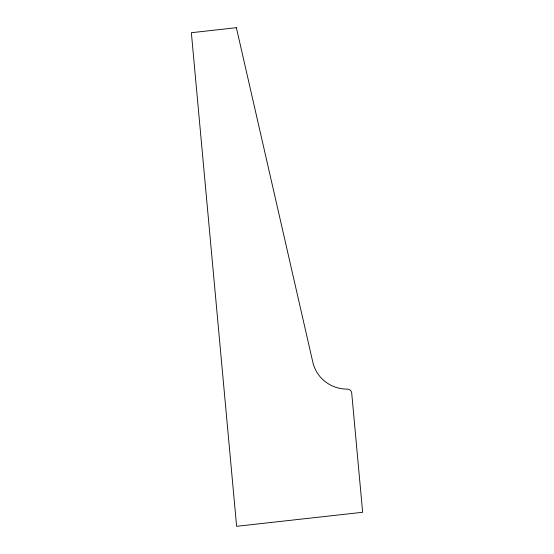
<?xml version="1.0" encoding="UTF-8"?>
<svg xmlns="http://www.w3.org/2000/svg" width="554" height="554" viewBox="0 0 554 554"><rect width="100%" height="100%" fill="white"/><g stroke="black" fill="none" stroke-linecap="round" stroke-linejoin="round"><path stroke-width="0.83" d="M236.371 27.7L191.359 32.707L236.613 526.3L362.641 512.277L351.714 393.042A4.543 4.411 -25.8 0 0 347.31 389.109A36.356 35.276 -25.8 0 1 312.809 362.164L236.371 27.7"/></g></svg>
